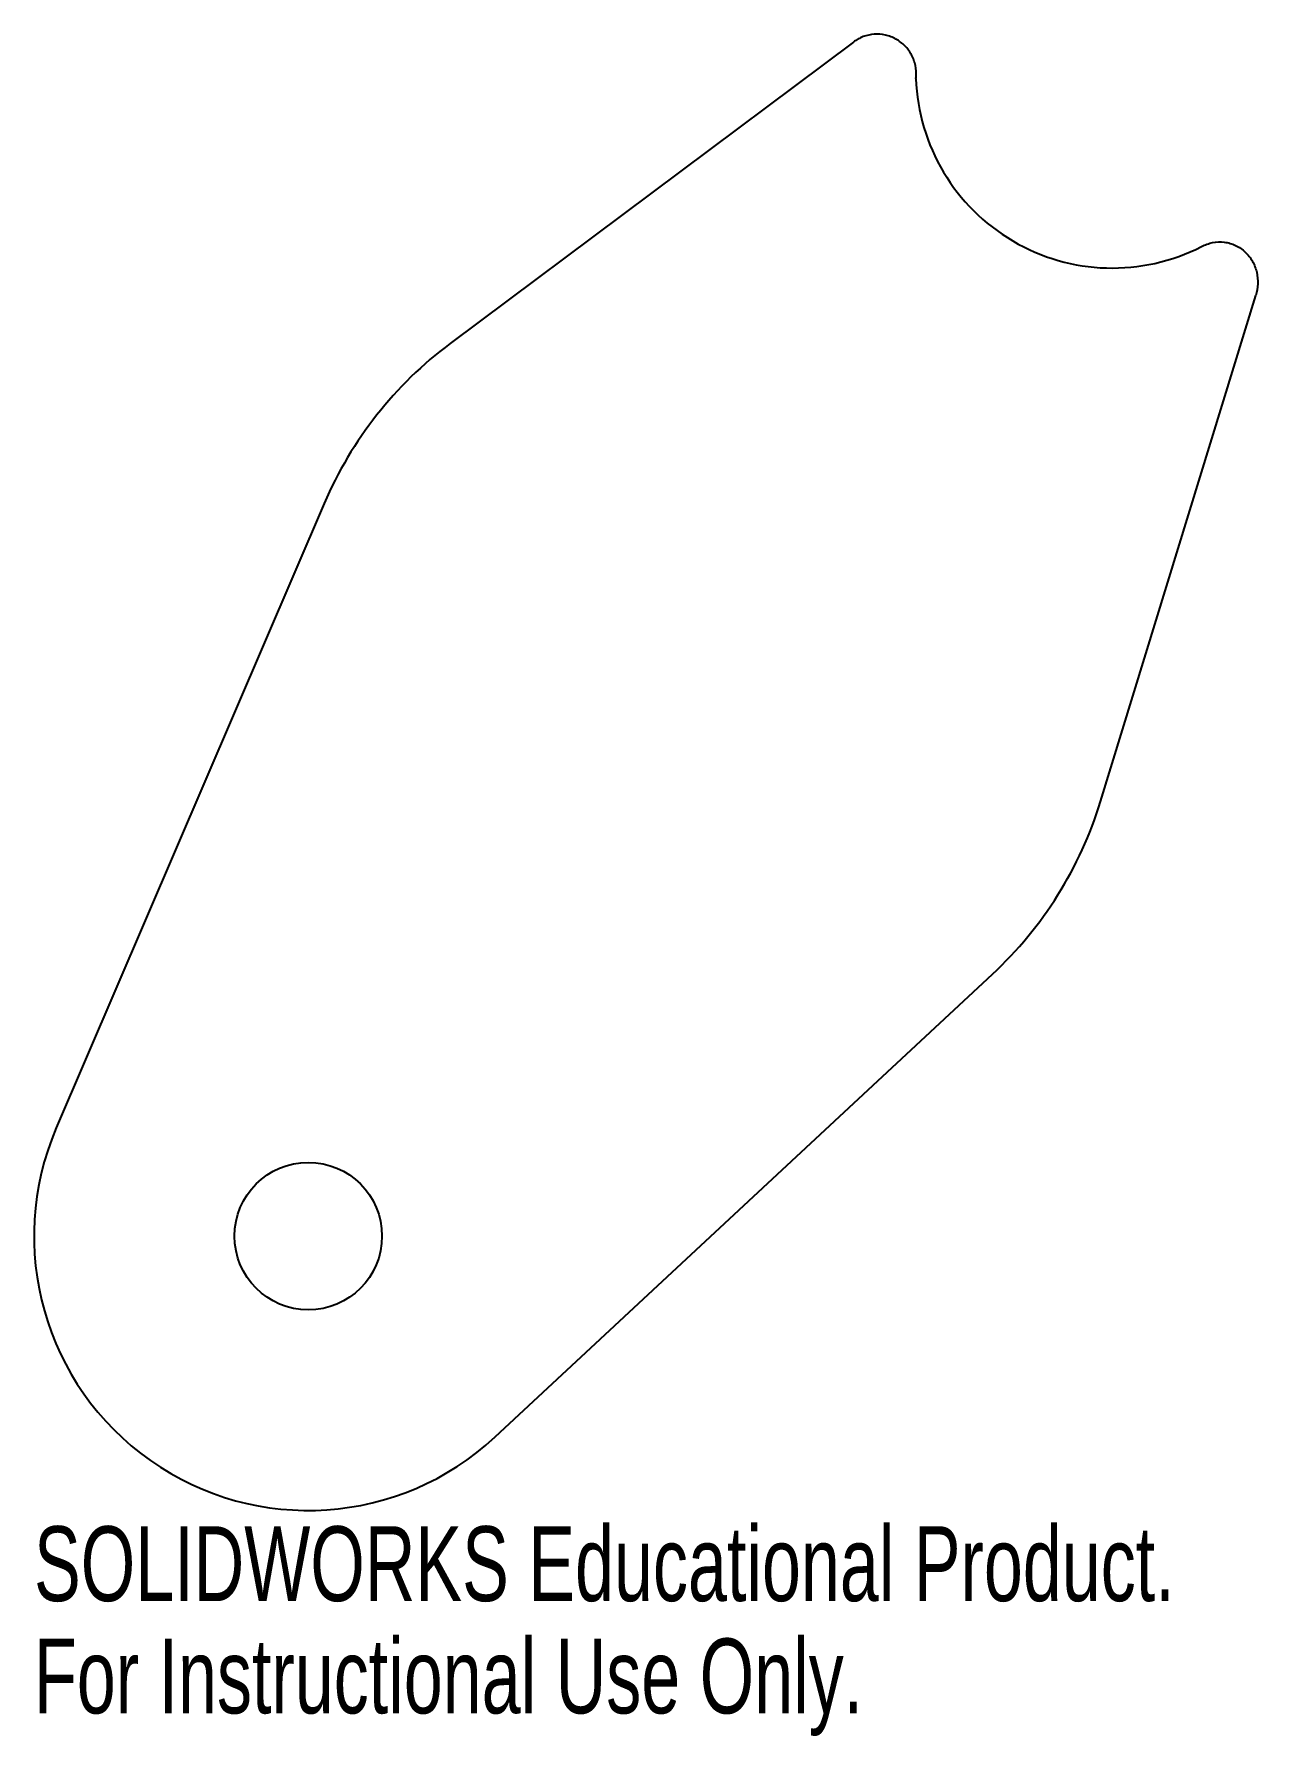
# Model space of a CAD drawing. Header units: inches. Extents: x -2.1 to 1.02, y -1.27 to 3.06.
import ezdxf

# ---------------------------------------------------------------- set-up
doc = ezdxf.new("R2010")
doc.units = ezdxf.units.IN
doc.header["$MEASUREMENT"] = 0
doc.styles.add('SLDTEXTSTYLE0', font='TXT', dxfattribs={"width": 0.7})

msp = doc.modelspace()

# ---------------------------------------------------------------- linework, layer by layer
at = {"color": 7, "linetype": 'Continuous', "lineweight": 25}
for p, q in [((-0.0135, 3.0356), (-1.039, 2.2693)), ((0.1457, 2.9428), (0.146, 2.9474)), ((0.615, 1.1047), (1.0101, 2.391)), ((-1.3593, 1.8626), (-2.0407, 0.2751)), ((-0.9248, -0.5106), (0.3402, 0.666))]:
    msp.add_line(p, q, dxfattribs=at)
msp.add_circle((-1.3998, 0), 0.1875, dxfattribs=at)
for centre, radius, start, end in [((0.6451, 2.9608), 0.4998, 182.0644, 297.0055), ((-0.4403, 1.4682), 1, 126.7712, 156.7712), ((-0.3409, 1.3982), 1, 312.9287, 342.9287), ((-1.3998, 0), 0.6974, 156.7712, 312.9287)]:
    msp.add_arc(centre, radius, start, end, dxfattribs=at)
for points, knots in [([(0.146, 2.9474), (0.1468, 2.9571), (0.1462, 2.9665), (0.1433, 2.9806), (0.1419, 2.9853), (0.1387, 2.9942), (0.1367, 2.9986), (0.13, 3.0112), (0.1242, 3.019), (0.1108, 3.0325), (0.1031, 3.0384), (0.0906, 3.0453), (0.0863, 3.0473), (0.0773, 3.0507), (0.0727, 3.0521), (0.0587, 3.0552), (0.0491, 3.0559), (0.03, 3.0546), (0.0207, 3.0526), (0.0026, 3.0459), (-0.0058, 3.0413), (-0.0135, 3.0356)], [0, 0, 0, 0, 0.125, 0.125, 0.1875, 0.1875, 0.25, 0.25, 0.375, 0.375, 0.5, 0.5, 0.5625, 0.5625, 0.625, 0.625, 0.75, 0.75, 0.875, 0.875, 1, 1, 1, 1]), ([(0.8721, 2.5155), (0.8809, 2.5203), (0.8903, 2.5237), (0.9099, 2.5275), (0.92, 2.5279), (0.9348, 2.5262), (0.9398, 2.5252), (0.9494, 2.5224), (0.954, 2.5206), (0.963, 2.5164), (0.9674, 2.5138), (0.9757, 2.5082), (0.9795, 2.5051), (0.9868, 2.4982), (0.9901, 2.4945), (0.9963, 2.4866), (0.999, 2.4824), (1.0063, 2.4694), (1.01, 2.4599), (1.0145, 2.4405), (1.0155, 2.4304), (1.0147, 2.4106), (1.013, 2.4007), (1.0101, 2.391)], [0, 0, 0, 0, 0.125, 0.125, 0.25, 0.25, 0.3125, 0.3125, 0.375, 0.375, 0.4375, 0.4375, 0.5, 0.5, 0.5625, 0.5625, 0.625, 0.625, 0.75, 0.75, 0.875, 0.875, 1, 1, 1, 1])]:
    msp.add_open_spline(points, degree=3, knots=knots, dxfattribs=at)

# ---------------------------------------------------------------- texts
at = {"color": 7, "linetype": 'Continuous', "char_height": 0.1903, "attachment_point": 1, "style": 'SLDTEXTSTYLE0'}
for s, insert in [('SOLIDWORKS Educational Product.', (-2.0972, -0.7376)), ('For Instructional Use Only.', (-2.0972, -1.023))]:
    msp.add_mtext(s, dxfattribs=dict(at, insert=insert))

doc.saveas('drawing.dxf')
